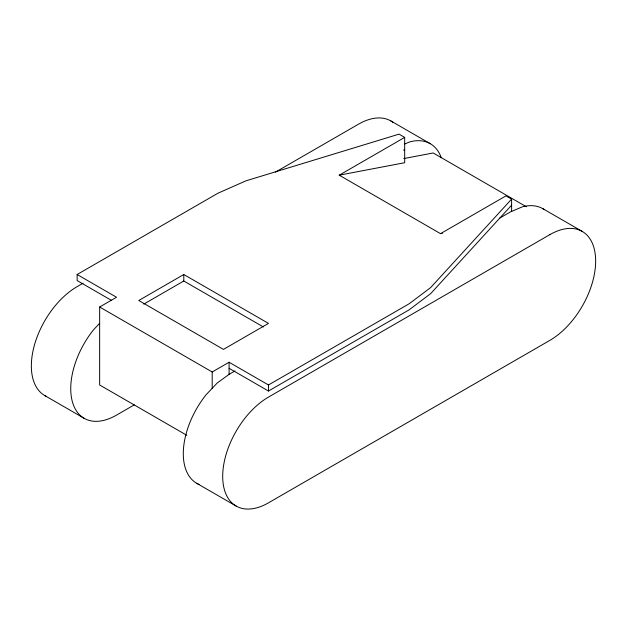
<?xml version="1.0" encoding="UTF-8"?>
<svg xmlns="http://www.w3.org/2000/svg" width="627" height="627" viewBox="0 0 627 627"><rect width="100%" height="100%" fill="white"/><g stroke="black" fill="none" stroke-linecap="round" stroke-linejoin="round"><path stroke-width="0.94" d="M339.231 175.176L404.681 162.722L404.681 137.391L339.231 175.176L440.522 233.659L505.981 195.875L511.608 199.127L430.671 287.574L409.172 303.75L268.481 384.978L229.082 362.234L212.2 371.983L99.646 307.003L99.646 384.978L186.815 435.303M511.608 205.178L430.671 293.632L409.172 309.809L268.481 391.036L229.082 368.292M99.646 323.32L93.635 329.669A64.753 37.385 -60 0 0 72.301 401.452A64.753 37.385 -60 0 0 116.528 415.105L134.327 404.83M235.015 370.925L229.082 374.35L217.232 382.995L206.189 394.649A64.753 37.385 -60 0 0 199.088 484.483M111.504 300.404L77.137 280.567L77.137 274.508L217.828 193.281L245.847 180.866L399.054 134.139L404.681 137.391M83.07 283.2L77.137 286.625A64.753 37.385 -60 0 0 34.43 345.077A64.753 37.385 -60 0 0 46.327 396.389M275.465 172.119L358.519 124.17A64.753 37.385 -60 0 1 393.113 122.43M99.646 307.003L116.528 297.253L77.137 274.508M183.797 274.508L138.771 300.505L223.455 349.396L268.481 323.399L183.797 274.508L183.797 281.006L263.395 326.965M143.779 304.111L183.797 281.006M499.453 218.259L510.472 211.895L522.322 206.855A64.753 37.385 -60 0 1 544.338 209.637M404.407 144.147L409.768 141.874A64.753 37.385 -60 0 1 441.275 157.769M403.545 150.159L404.681 149.681M403.796 158.568L433.202 152.972L526.288 206.722M440.522 233.659L442.427 233.299M390.895 120.964L430.294 143.708M542.849 208.689L582.24 231.434M44.76 395.566L84.151 418.311M196.706 483.292L236.105 506.036M511.608 199.127L511.608 211.409M268.481 384.978L268.481 391.036M229.082 362.234L229.082 374.35M212.2 371.983L212.2 388.309M549.863 234.639L268.481 397.095A64.753 37.385 -60 0 0 222.695 476.395A64.753 37.385 -60 0 0 268.481 502.83L549.863 340.375A64.753 37.385 -60 0 0 595.65 261.075A64.753 37.385 -60 0 0 549.863 234.639"/></g></svg>
